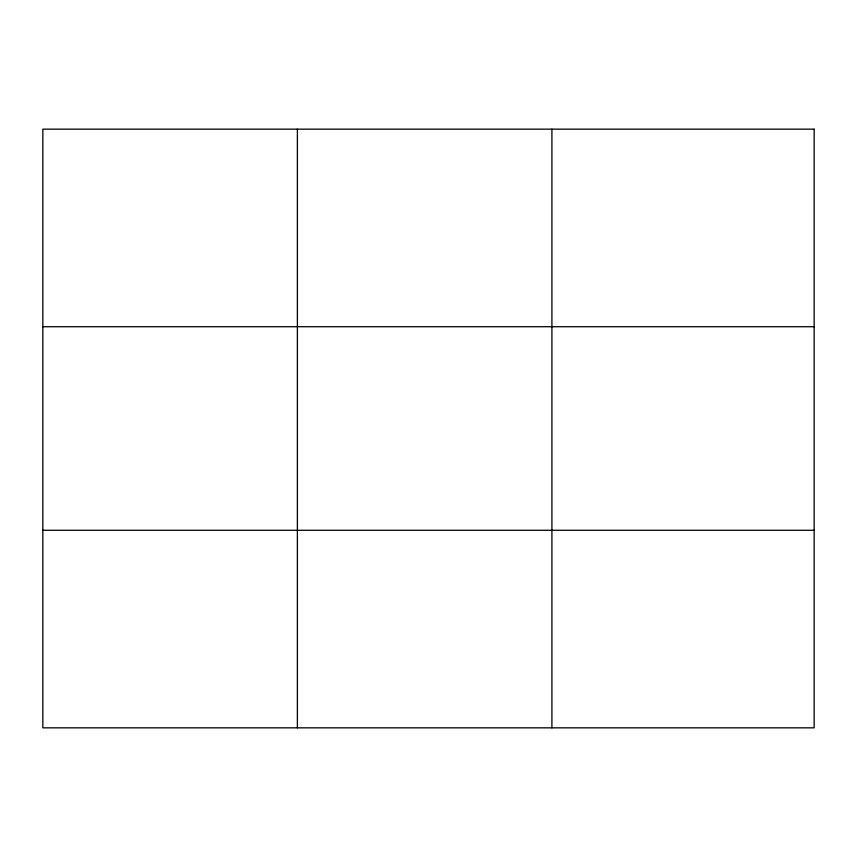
<?xml version="1.0" encoding="UTF-8"?>
<svg xmlns="http://www.w3.org/2000/svg" width="857" height="857" viewBox="0 0 857 857"><rect width="100%" height="100%" fill="white"/><g stroke="black" fill="none" stroke-linecap="round" stroke-linejoin="round"><path stroke-width="1.29" d="M297.379 129.161L297.379 727.839M551.908 129.161L551.908 727.839M42.85 326.721L814.15 326.721M42.85 530.279L814.15 530.279M814.15 129.161L814.15 727.839L42.85 727.839L42.85 129.161L814.15 129.161"/></g></svg>
